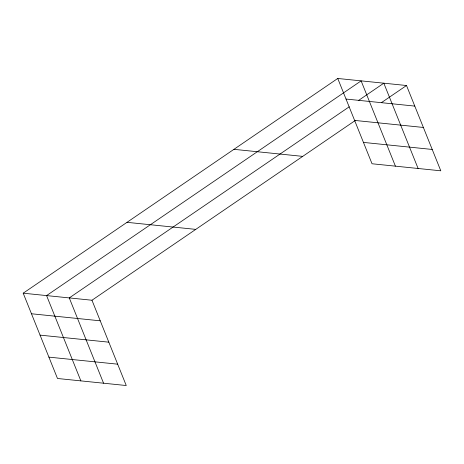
<?xml version="1.0" encoding="UTF-8"?>
<svg xmlns="http://www.w3.org/2000/svg" width="464" height="464" viewBox="0 0 464 464"><rect width="100%" height="100%" fill="white"/><g stroke="black" fill="none" stroke-linecap="round" stroke-linejoin="round"><path stroke-width="0.7" d="M23.2 293.19L91.965 300.237L126.254 385.532L57.49 378.485L23.2 293.19L337.746 78.468L406.51 85.515L440.8 170.81L372.035 163.763L337.746 78.468M349.218 106.813L69.275 297.911L103.559 383.206M358.765 100.294L383.821 83.189L418.105 168.484M91.965 300.237L355.209 120.541M381.454 102.619L406.51 85.515M346.022 99.052L414.787 106.099M354.606 120.408L423.371 127.455M363.451 142.407L432.216 149.454M233.949 149.327L302.714 156.374M127.003 222.331L195.767 229.378M31.471 313.768L100.241 320.815M40.061 335.124L108.825 342.171M48.906 357.129L117.67 364.176M395.415 166.158L361.125 80.869L46.58 295.585L80.869 380.88"/></g></svg>
